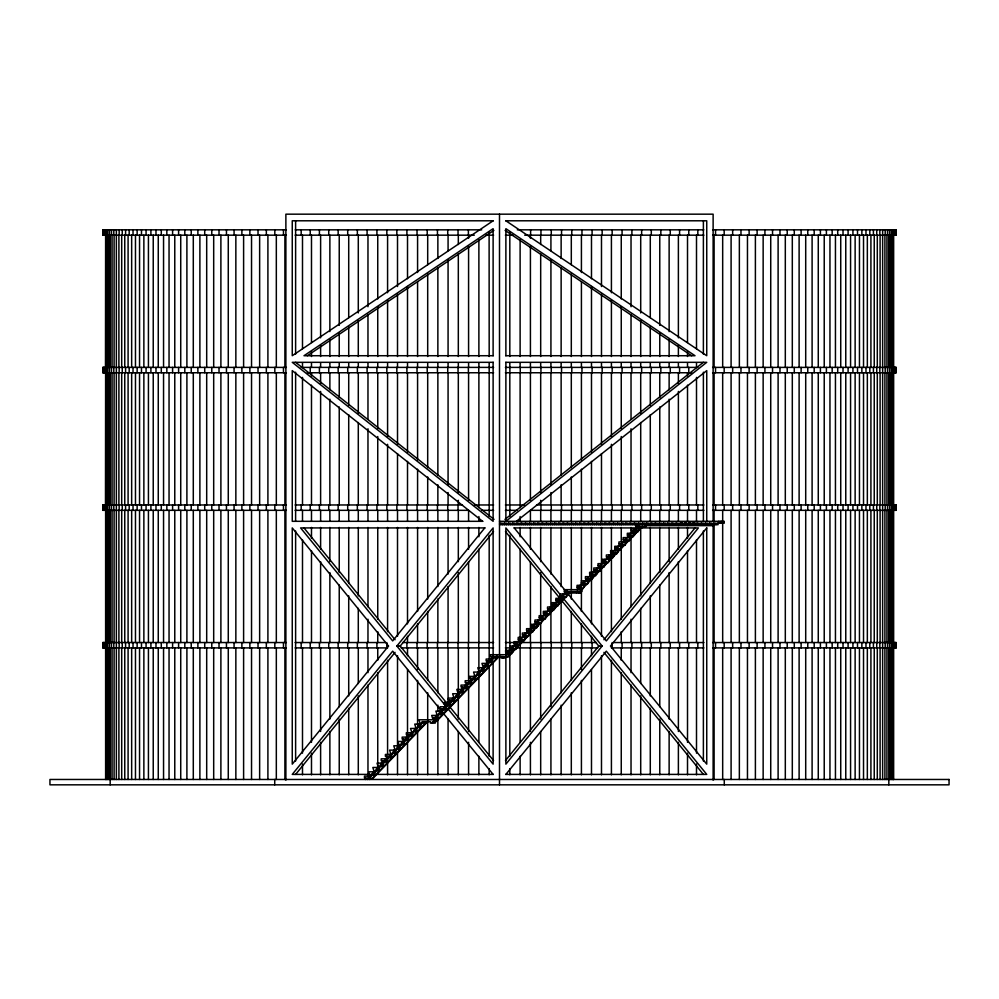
<?xml version="1.0" encoding="UTF-8"?>
<svg xmlns="http://www.w3.org/2000/svg" width="999" height="999" viewBox="0 0 999 999"><rect width="100%" height="100%" fill="white"/><g stroke="black" fill="none" stroke-linecap="round" stroke-linejoin="round"><path stroke-width="1.5" d="M484.765 527.922L392.682 640.908L300.612 527.922L485.002 527.922M445.966 706.293L396.865 646.041L493.119 527.922L493.119 655.356M295.617 774.4L395.055 652.372M396.865 646.041L400.224 646.041L493.531 531.543M505.469 760.539L598.776 646.041L602.135 646.041L563.836 599.038M603.933 639.71L695.029 527.922M602.135 646.041L505.881 764.148L505.881 527.922L560.889 595.416M505.881 774.4L606.318 651.161L706.743 774.4L505.644 774.4M371.303 779.282L426.985 721.64M372.015 779.282L427.684 721.64M433.491 721.64L435.302 719.767M498.114 656.88L437.375 719.767L418.918 719.767L419.967 723.114L424.138 723.114L424.138 721.64M498.826 656.88L436.276 721.64L432.442 721.64L432.442 723.114M508.491 655.756L514.985 649.038M517.145 646.79L530.132 633.341M534.465 628.858L539.872 623.264M542.045 621.016L556.118 606.455M560.439 601.972L569.105 593.006M569.68 593.006L507.979 656.88L504.408 656.88M583.441 587.037L588.861 581.43M591.033 579.183L606.193 563.486M608.366 561.238L615.946 553.396M619.205 550.024L641.957 526.473M642.519 526.473L579.682 591.52L581.893 591.52L581.893 589.66L564.285 589.66L564.285 591.52L568.356 591.52L568.356 593.006M504.957 519.38L703.383 362.325M516.396 521.316L706.743 370.641L706.743 521.316M493.119 220.791L292.257 355.719L292.257 220.791L493.356 220.791M307.355 355.719L493.881 230.407M506.505 521.316L505.469 521.316M505.644 220.791L706.743 220.791L706.743 355.719L505.881 220.791M286.388 229.82L102.835 229.82L102.835 235.177L286.388 235.177M295.217 229.82L481.705 229.82M517.295 229.82L703.783 229.82M712.612 229.82L896.165 229.82L896.165 235.177L712.612 235.177M295.105 235.177L474.3 235.177M486.151 235.177L493.606 235.177M505.394 235.177L512.849 235.177M524.7 235.177L703.895 235.177M493.369 355.719L303.996 355.719L493.119 228.671L493.119 355.719M505.631 355.719L695.004 355.719L505.881 228.671L505.881 355.719M493.356 362.325L292.257 362.325L493.119 521.316L493.119 362.325M505.644 362.325L706.743 362.325L505.881 521.316L505.881 362.325M286.388 367.395L102.835 367.395L102.835 372.752L286.388 372.752M301.174 367.395L493.606 367.395M505.394 367.395L697.826 367.395M712.612 367.395L896.165 367.395L896.165 372.752L712.612 372.752M307.205 372.752L493.606 372.752M505.394 372.752L691.795 372.752M286.388 504.97L102.835 504.97L102.835 510.327L286.388 510.327M295.105 504.97L462.475 504.97M474.3 504.97L493.606 504.97M505.394 504.97L524.7 504.97M536.525 504.97L703.895 504.97M712.612 504.97L896.165 504.97L896.165 510.327L712.612 510.327M295.105 510.327L468.581 510.327L468.581 521.216M481.705 510.327L493.606 510.327M505.394 510.327L517.295 510.327M703.895 510.327L530.419 510.327L530.419 521.216M482.842 521.316L292.257 521.316L292.257 370.641L482.604 521.316M499.5 521.316L724.238 521.316L724.238 523.189L717.294 523.189M682.454 524.662L682.454 523.189L680.369 523.189L680.369 524.662M686.65 524.662L686.65 523.189L684.552 523.189L684.552 524.662M690.833 524.662L690.833 523.189L688.748 523.189L688.748 524.662M695.029 524.662L695.029 523.189L692.931 523.189L692.931 524.662M499.537 523.189L502.322 523.189L502.322 524.662M503.733 523.189L506.505 523.189L506.505 524.662M507.917 523.189L510.701 523.189L510.701 524.662M512.112 523.189L514.885 523.189L514.885 524.662M516.296 523.189L519.08 523.189L519.08 524.662M520.491 523.189L523.264 523.189L523.264 524.662M524.675 523.189L527.46 523.189L527.46 524.662M528.871 523.189L531.643 523.189L531.643 524.662M533.054 523.189L535.839 523.189L535.839 524.662M537.25 523.189L540.022 523.189L540.022 524.662M541.433 523.189L544.218 523.189L544.218 524.662M545.629 523.189L548.401 523.189L548.401 524.662M549.812 523.189L552.597 523.189L552.597 524.662M554.008 523.189L556.78 523.189L556.78 524.662M558.191 523.189L560.976 523.189L560.976 524.662M562.387 523.189L565.159 523.189L565.159 524.662M566.57 523.189L569.355 523.189L569.355 524.662M570.766 523.189L573.538 523.189L573.538 524.662M574.949 523.189L577.734 523.189L577.734 524.662M579.145 523.189L581.918 523.189L581.918 524.662M583.329 523.189L586.101 523.189L586.101 524.662M587.512 523.189L590.297 523.189L590.297 524.662M591.708 523.189L594.48 523.189L594.48 524.662M595.891 523.189L598.676 523.189L598.676 524.662M604.27 523.189L607.055 523.189L607.055 524.662M608.466 523.189L611.238 523.189L611.238 524.662M612.649 523.189L615.434 523.189L615.434 524.662M616.845 523.189L619.617 523.189L619.617 524.662M625.224 523.189L627.996 523.189L627.996 524.662M629.407 523.189L632.192 523.189L632.192 524.662M633.603 523.189L636.375 523.189L636.375 524.662M637.787 523.189L640.571 523.189L640.571 524.662M646.166 523.189L648.95 523.189L648.95 524.662M650.361 523.189L653.134 523.189L653.134 524.662M654.545 523.189L657.33 523.189L657.33 524.662M658.741 523.189L661.513 523.189L661.513 524.662M662.924 523.189L665.709 523.189L665.709 524.662M667.12 523.189L669.892 523.189L669.892 524.662M671.303 523.189L674.075 523.189L674.075 524.662M675.486 523.189L678.271 523.189L678.271 524.662M679.682 523.189L682.454 523.189M683.865 523.189L686.65 523.189M688.061 523.189L690.833 523.189M692.245 523.189L695.029 523.189M696.44 523.189L699.213 523.189L699.213 524.662M700.624 523.189L703.408 523.189L703.408 524.662M704.819 523.189L707.592 523.189L707.592 524.662M709.003 523.189L711.788 523.189L711.788 524.662M713.199 523.189L715.971 523.189L715.971 524.662M499.537 524.662L718.069 524.662L718.069 523.189L721.453 523.189L721.453 521.316M645.804 525.649L713.698 525.649M513.998 527.922L698.388 527.922L606.318 640.908L568.106 594.03M636.525 530.806L638.736 530.806L638.736 528.933L631.518 528.933L631.518 530.806L635.589 530.806L635.589 532.28M632.342 535.139L634.54 535.139L634.54 533.279L627.322 533.279L627.322 535.139L631.405 535.139L631.405 536.625M615.584 552.497L617.794 552.497L617.794 550.624L610.564 550.624L610.564 552.497L614.647 552.497L614.647 553.97M611.4 556.83L613.598 556.83L613.598 554.957L606.381 554.957L606.381 556.83L610.451 556.83L610.451 558.304M594.642 574.175L596.84 574.175L596.84 572.302L589.622 572.302L589.622 574.175L593.706 574.175L593.706 575.649M590.446 578.521L592.657 578.521L592.657 576.648L585.426 576.648L585.426 578.521L589.51 578.521L589.51 579.994M591.608 579.994L587.312 579.994L587.312 578.521M581.243 580.981L588.461 580.981L587.412 584.328L583.116 584.328L583.116 582.854M581.243 582.854L585.327 582.854L585.327 584.328M581.131 587.187L577.047 587.187L577.047 585.314L584.278 585.314L583.229 588.661L578.933 588.661L578.933 587.187M569.63 591.52L578.746 591.52L578.746 593.006M556.73 604.532L558.941 604.532L558.941 602.672L551.71 602.672L551.71 604.532L555.794 604.532L555.794 606.018M552.547 608.878L554.745 608.878L554.745 607.005L547.527 607.005L547.527 608.878L551.598 608.878L551.598 610.352M547.415 613.211L543.331 613.211L543.331 611.338L550.561 611.338L549.512 614.685L545.204 614.685L545.204 613.211M534.74 626.223L534.74 627.697L534.852 626.223L530.769 626.223L530.769 624.35L537.986 624.35L537.986 626.223L535.789 626.223M531.593 630.556L533.803 630.556L533.803 628.683L526.573 628.683L526.573 630.556L530.656 630.556L530.656 632.042M522.277 639.235L518.194 639.235L518.194 637.362L525.424 637.362L524.375 640.709L520.079 640.709L520.079 639.235M286.388 642.544L102.835 642.544L102.835 647.901L286.388 647.901M295.105 642.544L385.427 642.544M402.585 642.544L493.606 642.544M505.394 642.544L515.709 642.544M596.415 642.544L520.254 642.544L520.254 647.901M613.573 642.544L703.895 642.544M712.612 642.544L896.165 642.544L896.165 647.901L712.612 647.901M295.105 647.901L387.587 647.901M401.148 647.901L493.606 647.901M505.394 647.901L513.898 647.901L513.898 649.387M515.709 647.901L597.852 647.901M611.413 647.901L703.895 647.901M509.602 652.247L509.602 653.721L509.715 652.247L505.631 652.247L505.631 650.374L512.849 650.374L512.849 652.247L510.651 652.247M492.407 656.58L490.334 656.58L490.334 654.707L508.666 654.707L508.666 656.58L505.419 656.58L505.419 658.054L501.123 658.054L501.123 656.58M499.5 656.58L503.321 656.58L503.321 658.054M502.135 656.88L493.481 656.58L493.481 658.054M493.119 659.053L486.151 659.053L486.151 660.913L488.224 660.913M488.923 663.386L481.955 663.386L483.004 666.733L487.175 666.733L487.175 665.259M480.544 672.065L473.576 672.065L474.625 675.411L478.796 675.411L478.796 673.925M476.361 676.398L469.393 676.398L469.393 678.271L471.466 678.271L471.466 682.604L468.344 682.604L468.344 684.078M472.165 680.731L465.197 680.731L465.197 682.604L467.282 682.604M467.982 685.077L461.014 685.077L461.014 686.937L463.086 686.937M463.786 689.41L456.818 689.41L457.867 692.757L462.038 692.757L462.038 691.283M459.602 693.743L452.634 693.743L453.683 697.09L457.854 697.09L457.854 695.616M455.407 698.076L448.439 698.076L448.439 699.949L450.524 699.949M451.223 702.422L444.255 702.422L444.255 704.283L446.328 704.283L446.328 708.628L443.206 708.628L443.206 710.102M447.402 704.283L447.402 705.769L447.377 704.283L450.524 704.283L450.524 702.422M442.145 708.628L440.059 708.628L440.059 706.755L447.028 706.755L447.028 704.283M442.844 711.088L435.876 711.088L436.925 714.435L441.096 714.435L441.096 712.961M438.648 715.434L431.693 715.434L432.729 718.781L436.9 718.781L436.9 717.294M421.69 724.1L414.722 724.1L415.771 727.447L419.942 727.447L419.942 725.973M417.507 728.446L410.539 728.446L411.588 731.792L416.458 731.792M413.311 732.779L406.343 732.779L406.343 734.652L408.429 734.652M409.128 737.112L402.16 737.112L402.16 738.985L404.233 738.985M404.932 741.458L397.964 741.458L399.013 744.804L403.184 744.804L403.184 743.318M400.749 745.791L393.781 745.791L394.83 749.138L399.001 749.138L399.001 747.664M396.553 750.124L389.585 750.124L390.634 753.471L394.805 753.471L394.805 751.997M392.37 754.457L385.402 754.457L385.402 756.33L387.475 756.33M388.174 758.803L381.206 758.803L381.206 760.676L383.291 760.676M383.991 763.136L377.023 763.136L378.072 766.483L382.242 766.483L382.242 765.009M379.795 767.469L372.839 767.469L373.876 770.816L378.047 770.816L378.047 769.342M375.612 771.815L368.643 771.815L369.692 775.162L373.863 775.162L373.863 773.676M370.354 774.4L292.257 774.4L392.682 651.161L493.119 774.4M376.336 774.4L493.356 774.4M371.416 776.148L364.46 776.148L364.46 778.021L366.533 778.021M505.119 230.407L691.645 355.719M295.617 362.325L494.043 519.38M514.235 527.922L565.172 590.421M505.469 531.543L598.776 646.041M603.945 652.372L703.383 774.4M303.971 527.922L395.067 639.71M400.224 646.041L446.378 702.684M449.325 706.293L493.531 760.539M447.939 708.716L493.119 764.148L493.119 661.575M896.028 229.82L896.028 235.177M896.028 367.395L896.028 372.752M896.028 504.97L896.028 510.327M896.028 642.544L896.028 647.901M895.616 229.82L895.616 235.177M895.616 367.395L895.616 372.752M895.616 504.97L895.616 510.327M895.616 642.544L895.616 647.901M894.942 229.82L894.942 235.177M894.942 367.395L894.942 372.752M894.942 504.97L894.942 510.327M894.942 642.544L894.942 647.901M893.993 229.82L893.993 235.177M893.993 367.395L893.993 372.752M893.993 504.97L893.993 510.327M893.993 642.544L893.993 647.901M893.518 235.177L893.518 367.395M893.518 372.752L893.518 504.97M893.518 510.327L893.518 642.544M893.518 647.901L893.518 779.47M893.381 235.177L893.381 367.395M893.381 372.752L893.381 504.97M893.381 510.327L893.381 642.544M893.381 647.901L893.381 779.47M892.981 235.177L892.981 367.395M892.981 372.752L892.981 504.97M892.981 510.327L892.981 642.544M892.981 647.901L892.981 779.47M892.769 229.82L892.769 235.177M892.769 367.395L892.769 372.752M892.769 504.97L892.769 510.327M892.769 642.544L892.769 647.901M892.307 235.177L892.307 367.395M892.307 372.752L892.307 504.97M892.307 510.327L892.307 642.544M892.307 647.901L892.307 779.47M891.358 779.47L891.283 229.82M890.146 235.177L890.146 367.395M890.146 372.752L890.146 504.97M890.146 510.327L890.146 642.544M890.146 647.901L890.146 779.47M889.522 229.82L889.522 235.177M889.522 367.395L889.522 372.752M889.522 504.97L889.522 510.327M889.522 642.544L889.522 647.901M888.66 235.177L888.66 367.395M888.66 372.752L888.66 504.97M888.66 510.327L888.66 642.544M888.66 647.901L888.823 784.827M887.499 229.82L887.499 235.177M887.499 367.395L887.499 372.752M887.499 504.97L887.499 510.327M887.499 642.544L887.499 647.901M886.925 235.177L886.925 367.395M886.925 372.752L886.925 504.97M886.925 510.327L886.925 642.544M886.925 647.901L886.925 779.47M885.201 229.82L885.201 235.177M885.201 367.395L885.201 372.752M885.201 504.97L885.201 510.327M885.201 642.544L885.201 647.901M884.902 235.177L884.902 367.395M884.902 372.752L884.902 504.97M884.902 510.327L884.902 642.544M884.902 647.901L884.902 779.47M882.641 229.82L882.629 779.47M880.094 235.177L880.094 367.395M880.094 372.752L880.094 504.97M880.094 510.327L880.094 642.544M880.094 647.901L880.094 779.47M879.832 229.82L879.832 235.177M879.832 367.395L879.832 372.752M879.832 504.97L879.832 510.327M879.832 642.544L879.832 647.901M877.297 235.177L877.297 367.395M877.297 372.752L877.297 504.97M877.297 510.327L877.297 642.544M877.297 647.901L877.297 779.47M876.747 229.82L876.747 235.177M876.747 367.395L876.747 372.752M876.747 504.97L876.747 510.327M876.747 642.544L876.747 647.901M874.237 235.177L874.237 367.395M874.237 372.752L874.237 504.97M874.237 510.327L874.237 642.544M874.237 647.901L874.237 779.47M873.413 229.82L873.413 235.177M873.413 367.395L873.413 372.752M873.413 504.97L873.413 510.327M873.413 642.544L873.413 647.901M870.916 235.177L870.916 367.395M870.916 372.752L870.916 504.97M870.916 510.327L870.916 642.544M870.916 647.901L870.916 779.47M869.817 229.82L869.817 235.177M869.817 367.395L869.817 372.752M869.817 504.97L869.817 510.327M869.817 642.544L869.817 647.901M867.344 235.177L867.344 367.395M867.344 372.752L867.344 504.97M867.344 510.327L867.344 642.544M867.344 647.901L867.344 779.47M865.971 229.82L865.971 235.177M865.971 367.395L865.971 372.752M865.971 504.97L865.971 510.327M865.971 642.544L865.971 647.901M863.523 235.177L863.523 367.395M863.523 372.752L863.523 504.97M863.523 510.327L863.523 642.544M863.523 647.901L863.523 779.47M861.862 229.82L861.862 235.177M861.862 367.395L861.862 372.752M861.862 504.97L861.862 510.327M861.862 642.544L861.862 647.901M859.452 235.177L859.452 367.395M859.452 372.752L859.452 504.97M859.452 510.327L859.452 642.544M859.452 647.901L859.452 779.47M857.517 229.82L857.517 235.177M857.517 367.395L857.517 372.752M857.517 504.97L857.517 510.327M857.517 642.544L857.517 647.901M855.132 235.177L855.132 367.395M855.132 372.752L855.132 504.97M855.132 510.327L855.132 642.544M855.132 647.901L855.132 779.47M852.934 229.82L852.934 235.177M852.934 367.395L852.934 372.752M852.934 504.97L852.934 510.327M852.934 642.544L852.934 647.901M850.574 235.177L850.574 367.395M850.574 372.752L850.574 504.97M850.574 510.327L850.574 642.544M850.574 647.901L850.574 779.47M848.089 229.82L848.089 235.177M848.089 367.395L848.089 372.752M848.089 504.97L848.089 510.327M848.089 642.544L848.089 647.901M845.766 235.177L845.766 367.395M845.766 372.752L845.766 504.97M845.766 510.327L845.766 642.544M845.766 647.901L845.766 779.47M843.019 229.82L843.019 235.177M843.019 367.395L843.019 372.752M843.019 504.97L843.019 510.327M843.019 642.544L843.019 647.901M840.733 235.177L840.733 367.395M840.733 372.752L840.733 504.97M840.733 510.327L840.733 642.544M840.733 647.901L840.733 779.47M837.711 229.82L837.711 235.177M837.711 367.395L837.711 372.752M837.711 504.97L837.711 510.327M837.711 642.544L837.711 647.901M835.451 235.177L835.451 367.395M835.451 372.752L835.451 504.97M835.451 510.327L835.451 642.544M835.451 647.901L835.451 779.47M832.167 229.82L832.167 235.177M832.167 367.395L832.167 372.752M832.167 504.97L832.167 510.327M832.167 642.544L832.167 647.901M829.957 235.177L829.957 367.395M829.957 372.752L829.957 504.97M829.957 510.327L829.957 642.544M829.957 647.901L829.957 779.47M826.398 229.82L826.398 235.177M826.398 367.395L826.398 372.752M826.398 504.97L826.398 510.327M826.398 642.544L826.398 647.901M824.225 235.177L824.225 367.395M824.225 372.752L824.225 504.97M824.225 510.327L824.225 642.544M824.225 647.901L824.225 779.47M820.404 229.82L820.404 235.177M820.404 367.395L820.404 372.752M820.404 504.97L820.404 510.327M820.404 642.544L820.404 647.901M818.268 235.177L818.268 367.395M818.268 372.752L818.268 504.97M818.268 510.327L818.268 642.544M818.268 647.901L818.268 779.47M814.197 229.82L814.197 235.177M814.197 367.395L814.197 372.752M814.197 504.97L814.197 510.327M814.197 642.544L814.197 647.901M812.1 235.177L812.1 367.395M812.1 372.752L812.1 504.97M812.1 510.327L812.1 642.544M812.1 647.901L812.1 779.47M807.766 229.82L807.766 235.177M807.766 367.395L807.766 372.752M807.766 504.97L807.766 510.327M807.766 642.544L807.766 647.901M805.706 235.177L805.706 367.395M805.706 372.752L805.706 504.97M805.706 510.327L805.706 642.544M805.706 647.901L805.706 779.47M801.123 229.82L801.123 235.177M801.123 367.395L801.123 372.752M801.123 504.97L801.123 510.327M801.123 642.544L801.123 647.901M799.113 235.177L799.113 367.395M799.113 372.752L799.113 504.97M799.113 510.327L799.113 642.544M799.113 647.901L799.113 779.47M794.28 229.82L794.28 235.177M794.28 367.395L794.28 372.752M794.28 504.97L794.28 510.327M794.28 642.544L794.28 647.901M792.307 235.177L792.307 367.395M792.307 372.752L792.307 504.97M792.307 510.327L792.307 642.544M792.307 647.901L792.307 779.47M787.224 229.82L787.224 235.177M787.224 367.395L787.224 372.752M787.224 504.97L787.224 510.327M787.224 642.544L787.224 647.901M785.314 235.177L785.314 367.395M785.314 372.752L785.314 504.97M785.314 510.327L785.314 642.544M785.314 647.901L785.314 779.47M779.982 229.82L779.982 235.177M779.982 367.395L779.982 372.752M779.982 504.97L779.982 510.327M779.982 642.544L779.982 647.901M778.109 235.177L778.109 367.395M778.109 372.752L778.109 504.97M778.109 510.327L778.109 642.544M778.109 647.901L778.109 779.47M772.539 229.82L772.539 235.177M772.539 367.395L772.539 372.752M772.539 504.97L772.539 510.327M772.539 642.544L772.539 647.901M770.729 235.177L770.729 367.395M770.729 372.752L770.729 504.97M770.729 510.327L770.729 642.544M770.729 647.901L770.729 779.47M764.922 229.82L764.922 235.177M764.922 367.395L764.922 372.752M764.922 504.97L764.922 510.327M764.922 642.544L764.922 647.901M763.149 235.177L763.149 367.395M763.149 372.752L763.149 504.97M763.149 510.327L763.149 642.544M763.149 647.901L763.149 779.47M757.117 229.82L757.117 235.177M757.117 367.395L757.117 372.752M757.117 504.97L757.117 510.327M757.117 642.544L757.117 647.901M755.394 235.177L755.394 367.395M755.394 372.752L755.394 504.97M755.394 510.327L755.394 642.544M755.394 647.901L755.394 779.47M749.125 229.82L749.125 235.177M749.125 367.395L749.125 372.752M749.125 504.97L749.125 510.327M749.125 642.544L749.125 647.901M747.464 235.177L747.464 367.395M747.464 372.752L747.464 504.97M747.464 510.327L747.464 642.544M747.464 647.901L747.464 779.47M740.971 229.82L740.971 235.177M740.971 367.395L740.971 372.752M740.971 504.97L740.971 510.327M740.971 642.544L740.971 647.901M739.36 235.177L739.36 367.395M739.36 372.752L739.36 504.97M739.36 510.327L739.36 642.544M739.36 647.901L739.36 779.47M732.654 229.82L732.654 235.177M732.654 367.395L732.654 372.752M732.654 504.97L732.654 510.327M732.654 642.544L732.654 647.901M731.093 235.177L731.093 367.395M731.093 372.752L731.093 504.97M731.093 510.327L731.093 642.544M731.093 647.901L731.093 779.47M724.275 779.47L724.275 784.827M724.175 229.82L724.175 235.177M724.175 367.395L724.175 372.752M724.175 504.97L724.175 510.327M724.175 642.544L724.175 647.901M722.677 235.177L722.677 367.395M722.677 372.752L722.677 504.97M722.677 510.327L722.677 642.544M722.677 647.901L722.677 779.47M720.167 521.316L720.167 523.189L718.681 523.189L718.681 521.316M715.534 229.82L715.534 235.177M715.534 367.395L715.534 372.752M715.534 504.97L715.534 510.327M715.534 642.544L715.534 647.901M714.098 235.177L714.098 367.395M714.098 372.752L714.098 504.97M714.098 510.327L714.098 521.216M714.098 524.325L714.098 642.544M714.098 647.901L714.098 779.47M713.873 523.189L713.873 524.662M713.124 521.328L713.124 214.173L285.876 214.173L285.876 780.144M713.124 524.45L713.124 780.144M709.69 523.189L709.69 524.662M705.506 523.189L705.506 524.662M703.383 220.791L703.383 354.158M703.383 372.202L703.383 521.316M703.383 531.031L703.383 761.038M701.31 523.189L701.31 524.662M697.826 229.82L697.826 235.177M697.826 504.97L697.826 510.327M697.826 642.544L697.826 647.901M697.127 523.189L697.127 524.662M696.503 235.177L696.503 348.726M696.503 362.724L696.503 367.395M696.503 377.422L696.503 504.97M696.503 510.327L696.503 521.216M696.503 539.885L696.503 642.544M696.503 647.901L696.503 753.159M696.503 763.985L696.503 774.824M688.773 229.82L688.773 235.177M688.773 367.395L688.773 372.752M688.773 504.97L688.773 510.327M688.773 642.544L688.773 647.901M687.512 235.177L687.512 342.507M687.512 351.835L687.512 356.506M687.512 362.724L687.512 367.395M687.512 372.752L687.512 375.861M687.512 385.189L687.512 504.97M687.512 510.327L687.512 521.216M687.512 527.435L687.512 538.324M687.512 550.774L687.512 642.544M687.512 647.901L687.512 742.319M687.512 753.159L687.512 774.824M679.582 229.82L679.582 235.177M679.582 367.395L679.582 372.752M679.582 504.97L679.582 510.327M679.582 642.544L679.582 647.901M678.383 235.177L678.383 337.837M678.383 345.617L678.383 356.506M678.383 362.724L678.383 367.395M678.383 372.752L678.383 383.641M678.383 391.421L678.383 504.97M678.383 510.327L678.383 521.216M678.383 527.435L678.383 549.213M678.383 561.663L678.383 642.544M678.383 647.901L678.383 731.48M678.383 742.319L678.383 774.824M676.173 523.189L676.173 524.662M671.99 523.189L671.99 524.662M670.267 229.82L670.267 235.177M670.267 367.395L670.267 372.752M670.267 504.97L670.267 510.327M670.267 642.544L670.267 647.901M669.13 235.177L669.13 331.618M669.13 339.398L669.13 356.506M669.13 362.724L669.13 367.395M669.13 372.752L669.13 389.86M669.13 399.2L669.13 504.97M669.13 510.327L669.13 521.216M669.13 527.435L669.13 561.663M669.13 572.552L669.13 642.544M669.13 647.901L669.13 719.105M669.13 731.48L669.13 774.824M667.794 523.189L667.794 524.662M663.611 523.189L663.611 524.662M660.839 229.82L660.839 235.177M660.839 367.395L660.839 372.752M660.839 504.97L660.839 510.327M660.839 642.544L660.839 647.901M659.765 235.177L659.765 325.399M659.765 333.179L659.765 356.506M659.765 362.724L659.765 367.395M659.765 372.752L659.765 397.639M659.765 406.968L659.765 504.97M659.765 510.327L659.765 521.216M659.765 527.435L659.765 572.552M659.765 584.989L659.765 642.544M659.765 647.901L659.765 706.718M659.765 719.105L659.765 774.824M659.415 523.189L659.415 524.662M655.232 523.189L655.232 524.662M651.298 229.82L651.298 235.177M651.298 367.395L651.298 372.752M651.298 504.97L651.298 510.327M651.298 642.544L651.298 647.901M651.036 523.189L651.036 524.662M650.287 235.177L650.287 317.62M650.287 326.948L650.287 356.506M650.287 362.724L650.287 367.395M650.287 372.752L650.287 405.419M650.287 414.747L650.287 504.97M650.287 510.327L650.287 521.216M650.287 527.435L650.287 583.441M650.287 595.879L650.287 642.544M650.287 647.901L650.287 695.891M650.287 708.266L650.287 774.824M646.852 523.189L646.852 524.662M646.166 523.451L646.166 526.473L641.882 526.473L641.882 527.947M645.117 523.451L645.117 524.6M644.755 524.662L644.755 523.189L641.982 523.189L641.982 524.662M642.657 523.189L642.657 524.662M641.645 229.82L641.645 235.177M641.645 367.395L641.645 372.752M641.645 504.97L641.645 510.327M641.645 642.544L641.645 647.901M640.709 235.177L640.709 312.949M640.709 320.729L640.709 356.506M640.709 362.724L640.709 367.395M640.709 372.752L640.709 413.199M640.709 422.527L640.709 504.97M640.709 510.327L640.709 521.216M640.709 527.435L640.709 595.879M640.709 608.329L640.709 642.544M640.709 647.901L640.709 683.503M640.709 695.891L640.709 774.824M639.785 527.947L639.785 526.473L635.701 526.473L635.701 524.6M639.672 526.473L639.672 527.947M638.473 523.189L638.473 526.473M637.687 530.806L637.687 532.28L633.391 532.28L633.391 530.806M637.574 526.473L637.574 527.947M636.525 526.473L636.525 528.933M635.951 526.473L635.951 528.933M634.29 528.933L634.29 530.806M634.278 523.189L634.278 524.662M633.503 535.139L633.503 536.625L629.195 536.625L629.195 535.139M632.342 530.806L632.342 533.279M631.905 229.82L631.905 235.177M631.905 367.395L631.905 372.752M631.905 504.97L631.905 510.327M631.905 642.544L631.905 647.901M631.768 530.806L631.768 533.279M631.031 235.177L631.031 306.73M631.031 314.51L631.031 356.506M631.031 362.724L631.031 367.395M631.031 372.752L631.031 419.418M631.031 428.746L631.031 504.97M631.031 510.327L631.031 521.216M631.031 527.435L631.031 533.666M631.031 536.775L631.031 606.768M631.031 619.218L631.031 642.544M631.031 647.901L631.031 672.664M631.031 685.052L631.031 774.824M630.094 523.189L630.094 524.662M630.107 533.279L630.107 535.139M628.146 535.139L628.146 537.612M627.584 535.139L627.584 537.612M627.21 540.958L627.21 539.485L623.139 539.485L623.139 537.612L630.357 537.612L629.308 540.958L625.012 540.958L625.012 539.485M625.898 523.189L625.898 524.662M625.911 537.612L625.911 539.485M623.963 539.485L623.963 541.945M623.813 524.662L623.813 523.189L621.028 523.189L621.028 524.662M623.388 539.485L623.388 541.945M623.026 545.292L623.026 543.818L618.943 543.818L618.943 541.945L626.161 541.945L625.124 545.292L620.816 545.292L620.816 543.818M622.077 229.82L622.077 235.177M622.077 367.395L622.077 372.752M622.077 504.97L622.077 510.327M622.077 642.544L622.077 647.901M621.715 523.189L621.715 524.662M621.728 541.945L621.728 543.818M621.253 235.177L621.253 298.951M621.253 306.73L621.253 356.506M621.253 362.724L621.253 367.395M621.253 372.752L621.253 428.746M621.253 436.526L621.253 504.97M621.253 510.327L621.253 521.216M621.253 527.435L621.253 541.433M621.253 547.664L621.253 619.218M621.253 631.655L621.253 642.544M621.253 647.901L621.253 660.289M621.253 672.664L621.253 774.824M619.767 543.818L619.767 546.291M619.205 543.818L619.205 546.291M618.831 549.637L618.831 548.151L614.76 548.151L614.76 546.291L621.977 546.291L620.928 549.637L616.633 549.637L616.633 548.151M617.532 523.189L617.532 524.662M617.532 546.291L617.532 548.151M616.745 552.497L616.745 553.97L612.437 553.97L612.437 552.497M615.584 548.151L615.584 550.624M615.009 548.151L615.009 550.624M613.336 523.189L613.336 524.662M613.349 550.624L613.349 552.497M612.549 556.83L612.549 558.304L608.254 558.304L608.254 556.83M612.162 229.82L612.162 235.177M612.162 367.395L612.162 372.752M612.162 504.97L612.162 510.327M612.162 642.544L612.162 647.901M611.413 235.177L611.413 292.732M611.413 300.512L611.413 356.506M611.413 362.724L611.413 367.395M611.413 372.752L611.413 436.526M611.413 444.305L611.413 504.97M611.413 510.327L611.413 521.216M611.413 527.435L611.413 550.774M611.413 558.553L611.413 631.655M611.413 660.289L611.413 774.824M611.4 552.497L611.4 554.957M610.826 552.497L610.826 554.957M609.153 523.189L609.153 524.662M609.153 554.957L609.153 556.83M607.205 556.83L607.205 559.303M606.63 556.83L606.63 559.303M606.268 562.649L606.268 561.163L602.185 561.163L602.185 559.303L609.415 559.303L608.366 562.649L604.058 562.649L604.058 561.163M604.957 523.189L604.957 524.662M604.969 559.303L604.969 561.163M602.859 524.662L602.859 523.189L600.087 523.189L600.087 524.662M603.021 561.163L603.021 563.636M602.447 561.163L602.447 563.636M602.16 229.82L602.16 235.177M602.16 367.395L602.16 372.752M602.16 504.97L602.16 510.327M602.085 566.982L602.085 565.509L598.001 565.509L598.001 563.636L605.219 563.636L604.17 566.982L599.875 566.982L599.875 565.509M601.485 235.177L601.485 286.513M601.485 294.28L601.485 356.506M601.485 362.724L601.485 367.395M601.485 372.752L601.485 444.305M601.485 453.633L601.485 504.97M601.485 510.327L601.485 521.216M601.485 527.435L601.485 563.211M601.485 567.882L601.485 636.326M601.485 655.644L601.485 774.824M600.774 523.189L600.774 524.662M600.774 563.636L600.774 565.509M598.826 565.509L598.826 567.969M598.251 565.509L598.251 567.969M597.889 571.316L597.889 569.842L593.806 569.842L593.806 567.969L601.036 567.969L599.987 571.316L595.679 571.316L595.679 569.842M596.578 523.189L596.578 524.662M596.59 567.969L596.59 569.842M595.791 574.175L595.791 575.649L591.495 575.649L591.495 574.175M594.642 569.842L594.642 572.302M594.068 569.842L594.068 572.302M592.395 523.189L592.395 524.662M592.395 572.302L592.395 574.175M592.095 229.82L592.095 235.177M592.095 367.395L592.095 372.752M592.095 504.97L592.095 510.327M592.095 642.544L592.095 647.901M591.483 235.177L591.483 278.733M591.483 286.513L591.483 356.506M591.483 362.724L591.483 367.395M591.483 372.752L591.483 452.085M591.483 461.413L591.483 504.97M591.483 510.327L591.483 521.216M591.483 527.435L591.483 572.552M591.483 577.21L591.483 623.875M591.483 636.326L591.483 642.544M591.483 647.901L591.483 655.644M591.483 669.567L591.483 774.824M590.446 574.175L590.446 576.648M589.872 574.175L589.872 576.648M588.199 523.189L588.199 524.662M588.211 576.648L588.211 578.521M586.263 578.521L586.263 580.981M585.689 578.521L585.689 580.981M584.015 523.189L584.015 524.662M584.015 580.981L584.015 582.854M582.067 582.854L582.067 585.314M581.967 229.82L581.967 235.177M581.967 367.395L581.967 372.752M581.967 504.97L581.967 510.327M581.967 642.544L581.967 647.901M581.493 582.854L581.493 585.314M581.418 235.177L581.418 272.515M581.418 281.843L581.418 356.506M581.418 362.724L581.418 367.395M581.418 372.752L581.418 459.865M581.418 469.193L581.418 504.97M581.418 510.327L581.418 521.216M581.418 527.435L581.418 586.55M581.418 589.66L581.418 611.438M581.418 623.875L581.418 642.544M581.418 647.901L581.418 669.567M581.418 680.406L581.418 774.824M581.018 587.187L581.131 588.661M580.844 591.52L580.844 593.006L566.158 593.006L566.158 591.52M579.82 523.189L579.82 524.662M579.832 585.314L579.832 587.187M577.884 587.187L577.884 589.66M577.31 587.187L577.31 589.66M576.548 591.52L576.548 593.006M575.636 523.189L575.636 524.662M571.79 229.82L571.79 235.177M571.79 367.395L571.79 372.752M571.79 504.97L571.79 510.327M571.79 642.544L571.79 647.901M571.44 523.189L571.44 524.662M571.303 235.177L571.303 264.735M571.303 274.063L571.303 356.506M571.303 362.724L571.303 367.395M571.303 372.752L571.303 467.644M571.303 476.973L571.303 504.97M571.303 510.327L571.303 521.216M571.303 527.435L571.303 589.66M571.303 592.769L571.303 598.988M571.303 611.438L571.303 642.544M571.303 647.901L571.303 680.406M571.303 692.794L571.303 774.824M570.454 591.52L570.454 593.006M567.257 523.189L567.257 524.662M567.057 589.66L567.057 591.52M565.109 591.52L565.109 593.993M564.535 591.52L564.535 593.993M564.173 597.34L564.173 595.866L560.089 595.866L560.089 593.993L567.307 593.993L566.271 597.34L561.962 597.34L561.962 595.866M563.061 523.189L563.061 524.662M562.874 593.993L562.874 595.866M561.55 229.82L561.55 235.177M561.55 367.395L561.55 372.752M561.55 504.97L561.55 510.327M561.55 642.544L561.55 647.901M561.138 235.177L561.138 258.504M561.138 267.844L561.138 356.506M561.138 362.724L561.138 367.395M561.138 372.752L561.138 475.412M561.138 484.752L561.138 504.97M561.138 510.327L561.138 521.216M561.138 527.435L561.138 586.55M561.138 600.549L561.138 642.544M561.138 647.901L561.138 692.794M561.138 705.169L561.138 774.824M560.914 595.866L560.914 598.326M560.352 595.866L560.352 598.326M559.977 601.673L559.877 600.199L555.906 600.199L555.906 598.326L563.124 598.326L562.075 601.673L557.779 601.673L557.779 600.199M558.878 523.189L558.878 524.662M558.678 598.326L558.678 600.199M557.892 604.532L557.892 606.018L553.583 606.018L553.583 604.532M556.73 600.199L556.73 602.672M556.156 600.199L556.156 602.672M554.682 523.189L554.682 524.662M554.495 602.672L554.495 604.532M553.696 608.878L553.696 610.352L549.4 610.352L549.4 608.878M552.547 604.532L552.547 607.005M551.972 604.532L551.972 607.005M551.273 229.82L551.273 235.177M551.273 367.395L551.273 372.752M551.273 504.97L551.273 510.327M551.273 642.544L551.273 647.901M550.924 235.177L550.924 250.737M550.924 260.065L550.924 356.506M550.924 362.724L550.924 367.395M550.924 372.752L550.924 484.752M550.924 492.532L550.924 504.97M550.924 510.327L550.924 521.216M550.924 527.435L550.924 574.1M550.924 586.55L550.924 608.329M550.924 611.438L550.924 642.544M550.924 647.901L550.924 706.718M550.924 719.105L550.924 774.824M550.499 523.189L550.499 524.662M550.299 607.005L550.299 608.878M548.351 608.878L548.351 611.338M547.777 608.878L547.777 611.338M547.302 613.211L547.415 614.685M546.303 523.189L546.303 524.662M546.116 611.338L546.116 613.211M544.168 613.211L544.168 615.684M543.593 613.211L543.593 615.684M543.231 619.03L543.231 617.544L539.148 617.544L539.148 615.684L546.366 615.684L545.317 619.03L541.021 619.03L541.021 617.544M542.12 523.189L542.12 524.662M541.92 615.684L541.92 617.544M540.958 229.82L540.958 235.177M540.958 367.395L540.958 372.752M540.958 504.97L540.958 510.327M540.958 642.544L540.958 647.901M540.684 235.177L540.684 244.505M540.684 253.846L540.684 356.506M540.684 362.724L540.684 367.395M540.684 372.752L540.684 492.532M540.684 500.299L540.684 504.97M540.684 510.327L540.684 521.216M540.684 527.435L540.684 561.663M540.684 572.552L540.684 616.108M540.684 622.327L540.684 642.544M540.684 647.901L540.684 719.105M540.684 731.48L540.684 774.824M539.972 617.544L539.972 620.017M539.398 617.544L539.398 620.017M539.035 623.364L539.035 621.89L534.952 621.89L534.952 620.017L542.182 620.017L541.133 623.364L536.825 623.364L536.825 621.89M537.924 523.189L537.924 524.662M537.737 620.017L537.737 621.89M536.938 626.223L536.938 627.697L532.642 627.697L532.642 626.223M535.789 621.89L535.789 624.35M535.214 621.89L535.214 624.35M533.741 523.189L533.741 524.662M533.541 624.35L533.541 626.223M532.754 630.556L532.754 632.042L528.459 632.042L528.459 630.556M531.593 626.223L531.593 628.683M531.018 626.223L531.018 628.683M530.619 229.82L530.619 235.177M530.619 367.395L530.619 372.752M530.619 642.544L530.619 647.901M530.419 235.177L530.419 238.286M530.419 246.066L530.419 356.506M530.419 362.724L530.419 367.395M530.419 372.752L530.419 500.299M530.419 527.435L530.419 549.213M530.419 561.663L530.419 628.546M530.419 633.216L530.419 642.544M530.419 647.901L530.419 731.48M530.419 742.319L530.419 774.824M529.557 523.189L529.557 524.662M529.358 628.683L529.358 630.556M527.41 630.556L527.41 633.029M526.835 630.556L526.835 633.029M526.473 636.375L526.473 634.902L522.39 634.902L522.39 633.029L529.607 633.029L528.558 636.375L524.263 636.375L524.263 634.902M525.362 523.189L525.362 524.662M525.162 633.029L525.162 634.902M523.214 634.902L523.214 637.362M522.639 634.902L522.639 637.362M522.165 639.235L522.277 640.709M521.178 523.189L521.178 524.662M520.979 637.362L520.979 639.235M520.254 367.395L520.254 372.752M520.254 504.97L520.254 507.654M520.117 239.847L520.117 356.506M520.117 362.724L520.117 367.395M520.117 372.752L520.117 504.97M520.117 516.545L520.117 521.216M520.117 527.435L520.117 536.775M520.117 549.213L520.117 637.886M520.117 647.901L520.117 742.319M520.117 756.255L520.117 774.824M519.03 639.235L519.03 641.695M518.456 639.235L518.456 641.695M518.094 645.042L518.094 643.568L514.01 643.568L514.01 641.695L521.228 641.695L520.179 645.042L515.884 645.042L515.884 643.568M516.982 523.189L516.982 524.662M517.045 647.901L517.045 646.041L509.815 646.041L509.815 650.998M516.783 641.695L516.783 643.568M515.996 647.901L515.996 649.387L511.7 649.387L511.7 647.901M514.835 643.568L514.835 646.041M514.26 643.568L514.26 646.041M512.799 523.189L512.799 524.662M512.599 646.041L512.599 647.901M511.8 652.247L511.8 653.721L507.504 653.721L507.504 652.247M510.651 647.901L510.651 650.374M510.077 647.901L510.077 650.374M509.89 232.492L509.89 235.177M509.89 367.395L509.89 372.752M509.89 504.97L509.89 510.327M509.89 642.544L509.89 647.901M509.815 235.177L509.815 356.506M509.815 362.724L509.815 367.395M509.815 372.752L509.815 504.97M509.815 510.327L509.815 516.545M509.815 535.214L509.815 642.544M509.815 654.095L509.815 756.255M509.815 768.631L509.815 774.824M508.603 523.189L508.603 524.662M508.404 650.374L508.404 652.247M506.456 652.247L506.456 654.707M504.42 523.189L504.42 524.662M499.5 214.173L499.5 784.827M496.728 654.707L496.728 656.88M495.554 656.58L495.554 658.054L491.383 658.054L491.383 656.58M492.407 659.053L492.407 660.913L489.285 660.913L489.285 662.399M491.371 660.913L491.371 662.399L487.2 662.399L487.2 660.913M490.334 659.053L490.334 660.913M489.11 232.492L489.185 356.506M489.185 362.724L489.185 516.545M489.185 535.214L489.185 660.289M489.185 666.47L489.185 756.255M489.185 768.631L489.185 774.824M488.224 663.386L488.224 665.259L485.102 665.259L485.077 666.733M486.151 663.386L486.151 665.259M484.74 665.259L484.74 667.719L477.772 667.719L478.821 671.066L482.992 671.066L482.992 669.592M484.028 665.259L484.028 669.592L480.906 669.592L480.906 671.066M481.955 667.719L481.955 669.592M479.845 672.065L479.845 673.925L476.723 673.925L476.723 675.411M478.883 239.847L478.883 356.506M478.883 362.724L478.883 367.395M478.883 372.752L478.883 504.97M478.883 516.545L478.883 521.216M478.883 527.435L478.883 536.775M478.883 549.213L478.883 642.544M478.883 647.901L478.883 672.664M478.883 677.31L478.883 742.319M478.883 756.255L478.883 774.824M478.746 367.395L478.746 372.752M478.746 504.97L478.746 507.654M478.746 642.544L478.746 647.901M477.772 672.065L477.772 673.925M475.661 676.398L475.661 678.271L472.527 678.271L472.527 679.745M474.612 678.271L474.612 679.745L470.442 679.745L470.442 678.271M473.576 676.398L473.576 678.271M470.417 682.604L470.417 684.078L466.246 684.078L466.246 682.604M469.393 680.731L469.393 682.604M468.581 235.177L468.581 238.286M468.581 246.066L468.581 356.506M468.581 362.724L468.581 367.395M468.581 372.752L468.581 500.299M468.581 527.435L468.581 549.213M468.581 561.663L468.581 642.544M468.581 647.901L468.581 680.406M468.581 686.6L468.581 731.48M468.581 742.319L468.581 774.824M468.381 229.82L468.381 235.177M468.381 367.395L468.381 372.752M468.381 642.544L468.381 647.901M467.282 685.077L467.282 686.937L464.148 686.937L464.148 688.423M466.233 686.937L466.233 688.423L462.062 688.423L462.062 686.937M465.197 685.077L465.197 686.937M463.086 689.41L463.086 691.283L459.965 691.283L459.965 692.757M461.014 689.41L461.014 691.283M458.903 691.283L458.903 695.616L455.769 695.616L455.769 697.09M458.316 235.177L458.316 244.505M458.316 253.846L458.316 356.506M458.316 362.724L458.316 367.395M458.316 372.752L458.316 492.532M458.316 500.299L458.316 504.97M458.316 510.327L458.316 521.216M458.316 527.435L458.316 561.663M458.316 572.552L458.316 642.544M458.316 647.901L458.316 694.342M458.316 697.427L458.316 719.105M458.316 731.48L458.316 774.824M458.042 229.82L458.042 235.177M458.042 367.395L458.042 372.752M458.042 504.97L458.042 510.327M458.042 642.544L458.042 647.901M456.818 693.743L456.818 695.616M454.707 698.076L454.707 699.949L451.585 699.949L451.585 701.423M453.658 699.949L453.658 701.423L449.488 701.423L449.488 699.949M452.634 698.076L452.634 699.949M449.475 704.283L449.475 705.769L445.304 705.769L445.304 704.283M448.439 702.422L448.439 704.283M448.076 235.177L448.076 250.737M448.076 260.065L448.076 356.506M448.076 362.724L448.076 367.395M448.076 372.752L448.076 484.752M448.076 492.532L448.076 504.97M448.076 510.327L448.076 521.216M448.076 527.435L448.076 574.1M448.076 586.55L448.076 642.544M448.076 647.901L448.076 702.072M448.076 719.105L448.076 774.824M447.727 229.82L447.727 235.177M447.727 367.395L447.727 372.752M447.727 504.97L447.727 510.327M447.727 642.544L447.727 647.901M445.279 708.628L445.279 710.102L441.108 710.102L441.108 708.628M444.255 706.755L444.255 708.628M442.145 711.088L442.145 712.961L439.023 712.961L439.023 714.435M440.059 711.088L440.059 712.961M437.862 235.177L437.862 258.504M437.862 267.844L437.862 356.506M437.862 362.724L437.862 367.395M437.862 372.752L437.862 475.412M437.862 484.752L437.862 504.97M437.862 510.327L437.862 521.216M437.862 527.435L437.862 586.55M437.862 598.988L437.862 642.544M437.862 647.901L437.862 692.794M437.862 705.169L437.862 711.363M437.949 715.434L437.949 717.294L434.827 717.294L434.815 718.781M437.862 719.105L437.862 774.824M437.45 229.82L437.45 235.177M437.45 367.395L437.45 372.752M437.45 504.97L437.45 510.327M437.45 642.544L437.45 647.901M435.876 715.434L435.876 717.294M435.227 721.64L435.227 723.114L430.357 723.114L430.357 721.64L422.053 721.64L422.053 723.114M433.766 717.294L433.766 719.767M427.697 235.177L427.697 264.735M427.697 274.063L427.697 356.506M427.697 362.724L427.697 367.395M427.697 372.752L427.697 467.644M427.697 476.973L427.697 504.97M427.697 510.327L427.697 521.216M427.697 527.435L427.697 598.988M427.697 611.438L427.697 642.544M427.697 647.901L427.697 680.406M427.697 692.794L427.697 774.824M427.21 229.82L427.21 235.177M427.21 367.395L427.21 372.752M427.21 504.97L427.21 510.327M427.21 642.544L427.21 647.901M420.991 724.1L420.991 725.973L417.869 725.973L417.869 727.447M418.918 724.1L418.918 725.973M417.582 235.177L417.582 272.515M417.582 281.843L417.582 356.506M417.582 362.724L417.582 367.395M417.582 372.752L417.582 459.865M417.582 469.193L417.582 504.97M417.582 510.327L417.582 521.216M417.582 527.435L417.582 611.438M417.582 623.875L417.582 642.544M417.582 647.901L417.582 669.567M417.582 680.406L417.582 725.299M417.582 731.48L417.582 774.824M417.033 229.82L417.033 235.177M417.033 367.395L417.033 372.752M417.033 504.97L417.033 510.327M417.033 642.544L417.033 647.901M416.808 728.446L416.808 730.306L413.673 730.306L413.673 731.792M415.759 730.306L415.759 731.792M414.722 728.446L414.722 730.306M412.612 732.779L412.612 734.652L409.49 734.652L409.49 736.126M411.563 734.652L411.563 736.126L407.392 736.126L407.392 734.652M410.539 732.779L410.539 734.652M408.429 737.112L408.429 738.985L405.294 738.985L405.294 740.459M407.517 235.177L407.517 278.733M407.517 286.513L407.517 356.506M407.517 362.724L407.517 367.395M407.517 372.752L407.517 452.085M407.517 461.413L407.517 504.97M407.517 510.327L407.517 521.216M407.517 527.435L407.517 623.875M407.517 636.326L407.517 642.544M407.517 647.901L407.517 655.644M407.517 669.567L407.517 737.674M407.517 742.319L407.517 774.824M407.38 738.985L407.38 740.459L403.209 740.459L403.209 738.985M406.905 229.82L406.905 235.177M406.905 367.395L406.905 372.752M406.905 504.97L406.905 510.327M406.905 642.544L406.905 647.901M406.343 737.112L406.343 738.985M404.233 741.458L404.233 743.318L401.111 743.318L401.111 744.804M402.16 741.458L402.16 743.318M400.05 745.791L400.05 747.664L396.915 747.664L396.915 749.138M397.964 745.791L397.964 747.664M397.515 235.177L397.515 286.513M397.515 294.28L397.515 356.506M397.515 362.724L397.515 367.395M397.515 372.752L397.515 444.305M397.515 453.633L397.515 504.97M397.515 510.327L397.515 521.216M397.515 527.435L397.515 636.326M397.515 655.644L397.515 746.965M397.515 751.61L397.515 774.824M396.84 229.82L396.84 235.177M396.84 367.395L396.84 372.752M396.84 504.97L396.84 510.327M395.854 750.124L395.854 751.997L392.732 751.997L392.732 753.471M393.781 750.124L393.781 751.997M391.67 754.457L391.67 756.33L388.549 756.33L388.549 757.804M390.621 756.33L390.621 757.804L386.451 757.804L386.451 756.33M389.585 754.457L389.585 756.33M387.587 235.177L387.587 292.732M387.587 300.512L387.587 356.506M387.587 362.724L387.587 367.395M387.587 372.752L387.587 436.526M387.587 444.305L387.587 504.97M387.587 510.327L387.587 521.216M387.587 527.435L387.587 631.655M387.587 660.289L387.587 754.707M387.475 758.803L387.475 760.676L384.353 760.676L384.353 762.15M387.587 762.437L387.587 774.824M386.838 229.82L386.838 235.177M386.838 367.395L386.838 372.752M386.838 504.97L386.838 510.327M386.838 642.544L386.838 647.901M386.426 760.676L386.426 762.15L382.255 762.15L382.255 760.676M385.402 758.803L385.402 760.676M383.291 763.136L383.291 765.009L380.169 765.009L380.144 766.483M381.206 763.136L381.206 765.009M379.096 767.469L379.096 769.342L375.974 769.342L375.974 770.816M377.747 235.177L377.747 298.951M377.747 306.73L377.747 356.506M377.747 362.724L377.747 367.395M377.747 372.752L377.747 428.746M377.747 436.526L377.747 504.97M377.747 510.327L377.747 521.216M377.747 527.435L377.747 619.218M377.747 631.655L377.747 642.544M377.747 647.901L377.747 660.289M377.747 672.664L377.747 767.082M376.923 229.82L376.923 235.177M376.923 367.395L376.923 372.752M376.923 504.97L376.923 510.327M376.923 642.544L376.923 647.901M377.023 767.469L377.023 769.342M374.912 771.815L374.912 773.676L371.79 773.676L371.79 775.162M372.839 771.815L372.839 773.676M370.716 776.148L370.716 778.021L367.595 778.021L367.595 779.495M369.667 778.021L369.667 779.495M368.643 776.148L368.643 778.021M367.969 235.177L367.969 306.73M367.969 314.51L367.969 356.506M367.969 362.724L367.969 367.395M367.969 372.752L367.969 419.418M367.969 428.746L367.969 504.97M367.969 510.327L367.969 521.216M367.969 527.435L367.969 606.768M367.969 619.218L367.969 642.544M367.969 647.901L367.969 672.664M367.969 685.052L367.969 774.824M367.095 229.82L367.095 235.177M367.095 367.395L367.095 372.752M367.095 504.97L367.095 510.327M367.095 642.544L367.095 647.901M365.497 778.021L365.497 779.495M358.291 235.177L358.291 312.949M358.291 320.729L358.291 356.506M358.291 362.724L358.291 367.395M358.291 372.752L358.291 413.199M358.291 422.527L358.291 504.97M358.291 510.327L358.291 521.216M358.291 527.435L358.291 595.879M358.291 608.329L358.291 642.544M358.291 647.901L358.291 683.503M358.291 695.891L358.291 774.824M357.355 229.82L357.355 235.177M357.355 367.395L357.355 372.752M357.355 504.97L357.355 510.327M357.355 642.544L357.355 647.901M348.713 235.177L348.713 317.62M348.713 326.948L348.713 356.506M348.713 362.724L348.713 367.395M348.713 372.752L348.713 405.419M348.713 414.747L348.713 504.97M348.713 510.327L348.713 521.216M348.713 527.435L348.713 583.441M348.713 595.879L348.713 642.544M348.713 647.901L348.713 695.891M348.713 708.266L348.713 774.824M347.702 229.82L347.702 235.177M347.702 367.395L347.702 372.752M347.702 504.97L347.702 510.327M347.702 642.544L347.702 647.901M339.235 235.177L339.235 325.399M339.235 333.179L339.235 356.506M339.235 362.724L339.235 367.395M339.235 372.752L339.235 397.639M339.235 406.968L339.235 504.97M339.235 510.327L339.235 521.216M339.235 527.435L339.235 572.552M339.235 584.989L339.235 642.544M339.235 647.901L339.235 706.718M339.235 719.105L339.235 774.824M338.162 229.82L338.162 235.177M338.162 367.395L338.162 372.752M338.162 504.97L338.162 510.327M338.162 642.544L338.162 647.901M329.87 235.177L329.87 331.618M329.87 339.398L329.87 356.506M329.87 362.724L329.87 367.395M329.87 372.752L329.87 389.86M329.87 399.2L329.87 504.97M329.87 510.327L329.87 521.216M329.87 527.435L329.87 561.663M329.87 572.552L329.87 642.544M329.87 647.901L329.87 719.105M329.87 731.48L329.87 774.824M328.733 229.82L328.733 235.177M328.733 367.395L328.733 372.752M328.733 504.97L328.733 510.327M328.733 642.544L328.733 647.901M320.617 235.177L320.617 337.837M320.617 345.617L320.617 356.506M320.617 362.724L320.617 367.395M320.617 372.752L320.617 383.641M320.617 391.421L320.617 504.97M320.617 510.327L320.617 521.216M320.617 527.435L320.617 549.213M320.617 561.663L320.617 642.544M320.617 647.901L320.617 731.48M320.617 742.319L320.617 774.824M319.418 229.82L319.418 235.177M319.418 367.395L319.418 372.752M319.418 504.97L319.418 510.327M319.418 642.544L319.418 647.901M311.488 235.177L311.488 342.507M311.488 351.835L311.488 356.506M311.488 362.724L311.488 367.395M311.488 372.752L311.488 375.861M311.488 385.189L311.488 504.97M311.488 510.327L311.488 521.216M311.488 527.435L311.488 538.324M311.488 550.774L311.488 642.544M311.488 647.901L311.488 742.319M311.488 753.159L311.488 774.824M310.227 229.82L310.227 235.177M310.227 367.395L310.227 372.752M310.227 504.97L310.227 510.327M310.227 642.544L310.227 647.901M302.497 235.177L302.497 348.726M302.497 362.724L302.497 367.395M302.497 377.422L302.497 504.97M302.497 510.327L302.497 521.216M302.497 539.885L302.497 642.544M302.497 647.901L302.497 753.159M302.497 763.985L302.497 774.824M301.174 229.82L301.174 235.177M301.174 504.97L301.174 510.327M301.174 642.544L301.174 647.901M295.617 220.791L295.617 354.158M295.617 372.202L295.617 521.316M295.617 531.031L295.617 761.038M284.902 235.177L284.902 367.395M284.902 372.752L284.902 504.97M284.902 510.327L284.902 642.544M284.902 647.901L284.902 779.47M283.466 229.82L283.466 235.177M283.466 367.395L283.466 372.752M283.466 504.97L283.466 510.327M283.466 642.544L283.466 647.901M276.323 235.177L276.323 367.395M276.323 372.752L276.323 504.97M276.323 510.327L276.323 642.544M276.323 647.901L276.323 779.47M274.825 229.82L274.825 235.177M274.825 367.395L274.825 372.752M274.825 504.97L274.825 510.327M274.825 642.544L274.825 647.901M274.725 779.47L274.725 784.827M267.907 235.177L267.907 367.395M267.907 372.752L267.907 504.97M267.907 510.327L267.907 642.544M267.907 647.901L267.907 779.47M266.346 229.82L266.346 235.177M266.346 367.395L266.346 372.752M266.346 504.97L266.346 510.327M266.346 642.544L266.346 647.901M259.64 235.177L259.64 367.395M259.64 372.752L259.64 504.97M259.64 510.327L259.64 642.544M259.64 647.901L259.64 779.47M258.029 229.82L258.029 235.177M258.029 367.395L258.029 372.752M258.029 504.97L258.029 510.327M258.029 642.544L258.029 647.901M251.536 235.177L251.536 367.395M251.536 372.752L251.536 504.97M251.536 510.327L251.536 642.544M251.536 647.901L251.536 779.47M249.875 229.82L249.875 235.177M249.875 367.395L249.875 372.752M249.875 504.97L249.875 510.327M249.875 642.544L249.875 647.901M243.606 235.177L243.606 367.395M243.606 372.752L243.606 504.97M243.606 510.327L243.606 642.544M243.606 647.901L243.606 779.47M241.883 229.82L241.883 235.177M241.883 367.395L241.883 372.752M241.883 504.97L241.883 510.327M241.883 642.544L241.883 647.901M235.851 235.177L235.851 367.395M235.851 372.752L235.851 504.97M235.851 510.327L235.851 642.544M235.851 647.901L235.851 779.47M234.078 229.82L234.078 235.177M234.078 367.395L234.078 372.752M234.078 504.97L234.078 510.327M234.078 642.544L234.078 647.901M228.272 235.177L228.272 367.395M228.272 372.752L228.272 504.97M228.272 510.327L228.272 642.544M228.272 647.901L228.272 779.47M226.461 229.82L226.461 235.177M226.461 367.395L226.461 372.752M226.461 504.97L226.461 510.327M226.461 642.544L226.461 647.901M220.891 235.177L220.891 367.395M220.891 372.752L220.891 504.97M220.891 510.327L220.891 642.544M220.891 647.901L220.891 779.47M219.018 229.82L219.018 235.177M219.018 367.395L219.018 372.752M219.018 504.97L219.018 510.327M219.018 642.544L219.018 647.901M213.686 235.177L213.686 367.395M213.686 372.752L213.686 504.97M213.686 510.327L213.686 642.544M213.686 647.901L213.686 779.47M211.776 229.82L211.776 235.177M211.776 367.395L211.776 372.752M211.776 504.97L211.776 510.327M211.776 642.544L211.776 647.901M206.693 235.177L206.693 367.395M206.693 372.752L206.693 504.97M206.693 510.327L206.693 642.544M206.693 647.901L206.693 779.47M204.72 229.82L204.72 235.177M204.72 367.395L204.72 372.752M204.72 504.97L204.72 510.327M204.72 642.544L204.72 647.901M199.887 235.177L199.887 367.395M199.887 372.752L199.887 504.97M199.887 510.327L199.887 642.544M199.887 647.901L199.887 779.47M197.877 229.82L197.877 235.177M197.877 367.395L197.877 372.752M197.877 504.97L197.877 510.327M197.877 642.544L197.877 647.901M193.294 235.177L193.294 367.395M193.294 372.752L193.294 504.97M193.294 510.327L193.294 642.544M193.294 647.901L193.294 779.47M191.234 229.82L191.234 235.177M191.234 367.395L191.234 372.752M191.234 504.97L191.234 510.327M191.234 642.544L191.234 647.901M186.9 235.177L186.9 367.395M186.9 372.752L186.9 504.97M186.9 510.327L186.9 642.544M186.9 647.901L186.9 779.47M184.803 229.82L184.803 235.177M184.803 367.395L184.803 372.752M184.803 504.97L184.803 510.327M184.803 642.544L184.803 647.901M180.732 235.177L180.732 367.395M180.732 372.752L180.732 504.97M180.732 510.327L180.732 642.544M180.732 647.901L180.732 779.47M178.596 229.82L178.596 235.177M178.596 367.395L178.596 372.752M178.596 504.97L178.596 510.327M178.596 642.544L178.596 647.901M174.775 235.177L174.775 367.395M174.775 372.752L174.775 504.97M174.775 510.327L174.775 642.544M174.775 647.901L174.775 779.47M172.602 229.82L172.602 235.177M172.602 367.395L172.602 372.752M172.602 504.97L172.602 510.327M172.602 642.544L172.602 647.901M169.043 235.177L169.043 367.395M169.043 372.752L169.043 504.97M169.043 510.327L169.043 642.544M169.043 647.901L169.043 779.47M166.833 229.82L166.833 235.177M166.833 367.395L166.833 372.752M166.833 504.97L166.833 510.327M166.833 642.544L166.833 647.901M163.549 235.177L163.549 367.395M163.549 372.752L163.549 504.97M163.549 510.327L163.549 642.544M163.549 647.901L163.549 779.47M161.289 229.82L161.289 235.177M161.289 367.395L161.289 372.752M161.289 504.97L161.289 510.327M161.289 642.544L161.289 647.901M158.267 235.177L158.267 367.395M158.267 372.752L158.267 504.97M158.267 510.327L158.267 642.544M158.267 647.901L158.267 779.47M155.981 229.82L155.981 235.177M155.981 367.395L155.981 372.752M155.981 504.97L155.981 510.327M155.981 642.544L155.981 647.901M153.234 235.177L153.234 367.395M153.234 372.752L153.234 504.97M153.234 510.327L153.234 642.544M153.234 647.901L153.234 779.47M150.911 229.82L150.911 235.177M150.911 367.395L150.911 372.752M150.911 504.97L150.911 510.327M150.911 642.544L150.911 647.901M148.426 235.177L148.426 367.395M148.426 372.752L148.426 504.97M148.426 510.327L148.426 642.544M148.426 647.901L148.426 779.47M146.066 229.82L146.066 235.177M146.066 367.395L146.066 372.752M146.066 504.97L146.066 510.327M146.066 642.544L146.066 647.901M143.868 235.177L143.868 367.395M143.868 372.752L143.868 504.97M143.868 510.327L143.868 642.544M143.868 647.901L143.868 779.47M141.483 229.82L141.483 235.177M141.483 367.395L141.483 372.752M141.483 504.97L141.483 510.327M141.483 642.544L141.483 647.901M139.548 235.177L139.548 367.395M139.548 372.752L139.548 504.97M139.548 510.327L139.548 642.544M139.548 647.901L139.548 779.47M137.138 229.82L137.138 235.177M137.138 367.395L137.138 372.752M137.138 504.97L137.138 510.327M137.138 642.544L137.138 647.901M135.477 235.177L135.477 367.395M135.477 372.752L135.477 504.97M135.477 510.327L135.477 642.544M135.477 647.901L135.477 779.47M133.029 229.82L133.029 235.177M133.029 367.395L133.029 372.752M133.029 504.97L133.029 510.327M133.029 642.544L133.029 647.901M131.656 235.177L131.656 367.395M131.656 372.752L131.656 504.97M131.656 510.327L131.656 642.544M131.656 647.901L131.656 779.47M129.183 229.82L129.183 235.177M129.183 367.395L129.183 372.752M129.183 504.97L129.183 510.327M129.183 642.544L129.183 647.901M128.084 235.177L128.084 367.395M128.084 372.752L128.084 504.97M128.084 510.327L128.084 642.544M128.084 647.901L128.084 779.47M125.587 229.82L125.587 235.177M125.587 367.395L125.587 372.752M125.587 504.97L125.587 510.327M125.587 642.544L125.587 647.901M124.763 235.177L124.763 367.395M124.763 372.752L124.763 504.97M124.763 510.327L124.763 642.544M124.763 647.901L124.763 779.47M122.253 229.82L122.253 235.177M122.253 367.395L122.253 372.752M122.253 504.97L122.253 510.327M122.253 642.544L122.253 647.901M121.703 235.177L121.703 367.395M121.703 372.752L121.703 504.97M121.703 510.327L121.703 642.544M121.703 647.901L121.703 779.47M119.168 229.82L119.168 235.177M119.168 367.395L119.168 372.752M119.168 504.97L119.168 510.327M119.168 642.544L119.168 647.901M118.906 235.177L118.906 367.395M118.906 372.752L118.906 504.97M118.906 510.327L118.906 642.544M118.906 647.901L118.906 779.47M116.359 229.82L116.371 779.47M114.098 235.177L114.098 367.395M114.098 372.752L114.098 504.97M114.098 510.327L114.098 642.544M114.098 647.901L114.098 779.47M113.799 229.82L113.799 235.177M113.799 367.395L113.799 372.752M113.799 504.97L113.799 510.327M113.799 642.544L113.799 647.901M112.075 235.177L112.075 367.395M112.075 372.752L112.075 504.97M112.075 510.327L112.075 642.544M112.075 647.901L112.075 779.47M111.501 229.82L111.501 235.177M111.501 367.395L111.501 372.752M111.501 504.97L111.501 510.327M111.501 642.544L111.501 647.901M110.34 235.177L110.34 367.395M110.34 372.752L110.34 504.97M110.34 510.327L110.34 642.544M110.34 647.901L110.34 779.47M110.177 779.47L110.177 784.827M109.478 229.82L109.478 235.177M109.478 367.395L109.478 372.752M109.478 504.97L109.478 510.327M109.478 642.544L109.478 647.901M108.854 235.177L108.854 367.395M108.854 372.752L108.854 504.97M108.854 510.327L108.854 642.544M108.854 647.901L108.854 779.47M107.717 229.82L107.642 779.47M106.693 235.177L106.693 367.395M106.693 372.752L106.693 504.97M106.693 510.327L106.693 642.544M106.693 647.901L106.693 779.47M106.231 229.82L106.231 235.177M106.231 367.395L106.231 372.752M106.231 504.97L106.231 510.327M106.231 642.544L106.231 647.901M106.019 235.177L106.019 367.395M106.019 372.752L106.019 504.97M106.019 510.327L106.019 642.544M106.019 647.901L106.019 779.47M105.619 235.177L105.482 367.395M105.619 372.752L105.482 504.97M105.619 510.327L105.619 642.544M105.619 647.901L105.619 779.47M105.007 229.82L105.007 235.177M105.007 367.395L105.007 372.752M105.007 504.97L105.007 510.327M105.007 642.544L105.007 647.901M104.058 229.82L104.058 235.177M104.058 367.395L104.058 372.752M104.058 504.97L104.058 510.327M104.058 642.544L104.058 647.901M103.384 229.82L103.384 235.177M103.384 367.395L103.384 372.752M103.384 504.97L103.384 510.327M103.384 642.544L103.384 647.901M102.972 229.82L102.972 235.177M102.972 367.395L102.972 372.752M102.972 504.97L102.972 510.327M102.972 642.544L102.972 647.901M388.511 646.041L292.257 764.148L292.257 527.922L388.511 646.041M706.743 527.922L610.489 646.041L706.743 764.148L706.743 527.922M949.05 779.47L49.95 779.47L49.95 784.827L949.05 784.827L949.05 779.47"/></g></svg>
